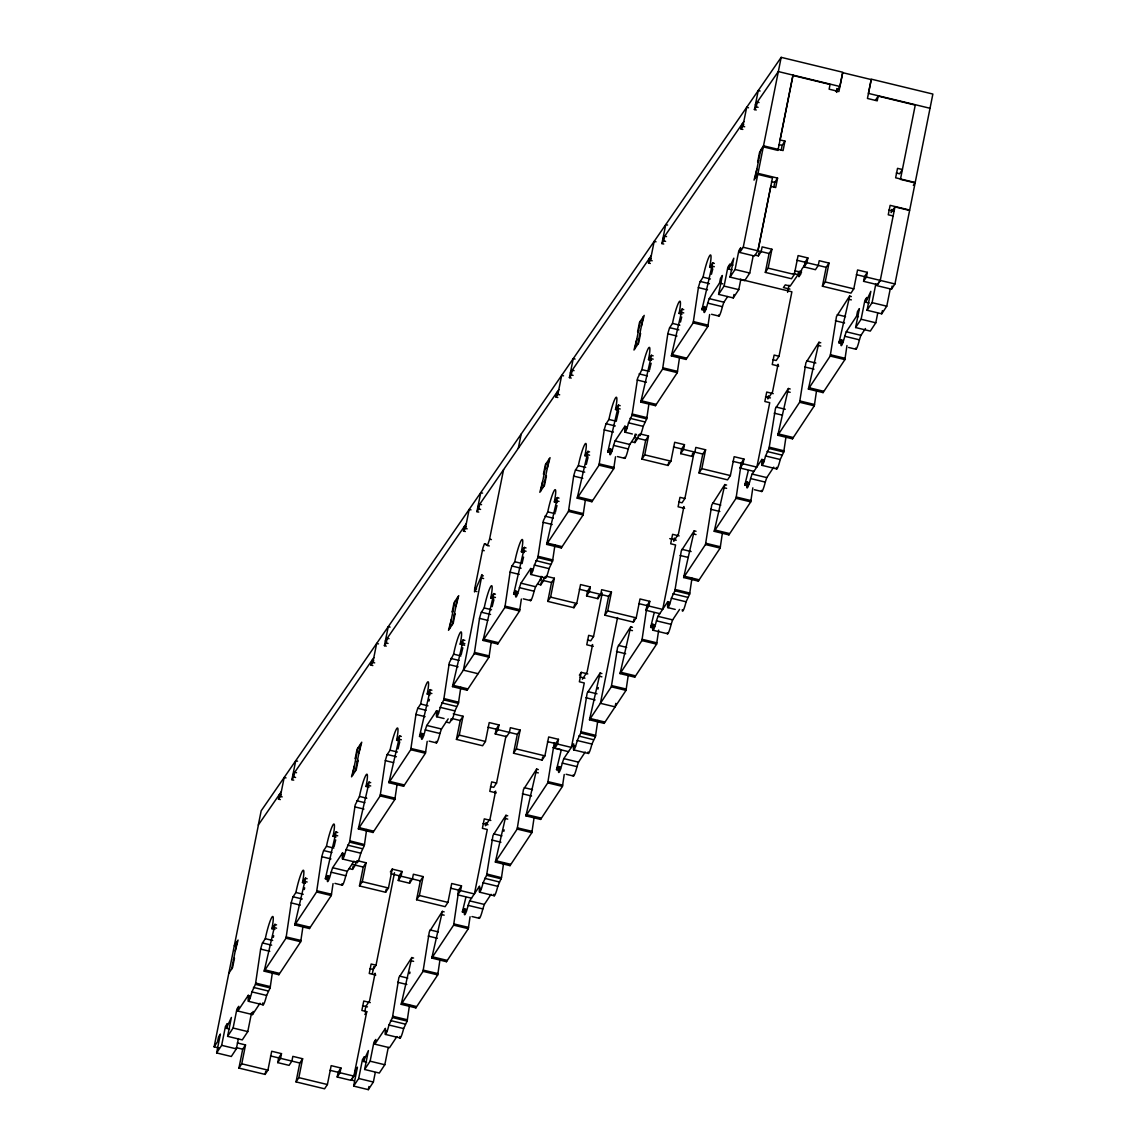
<?xml version="1.0" encoding="UTF-8"?>
<svg xmlns="http://www.w3.org/2000/svg" width="1147" height="1147" viewBox="0 0 1147 1147"><rect width="100%" height="100%" fill="white"/><g stroke="black" fill="none" stroke-linecap="round" stroke-linejoin="round"><path stroke-width="1.5" d="M272.513 971.767L270.133 987.882L255.437 984.37L251.924 991.897A10.151 1.219 -76.4 0 1 248.899 1000.872A10.151 1.219 -76.4 0 1 248.383 997.259L248.311 995.266L237.816 1011.023L252.498 1014.579L259.996 1003.252M368.99 787.186L366.051 786.484A17.75 2.136 -76.4 0 0 366.065 774.928A17.75 2.136 -76.4 0 0 359.455 796.434L355.169 805.008L349.591 842.084L346.079 849.626A10.151 1.219 -76.4 0 1 343.039 858.601A10.151 1.219 -76.4 0 1 342.523 854.988L342.509 852.981L332.573 867.835L331.139 872.207A10.151 1.219 -76.4 0 1 328.099 881.197A10.151 1.219 -76.4 0 1 327.583 877.584L327.555 875.562L325.332 878.774L327.167 879.219M464.607 645.274L460.205 644.213A17.75 2.136 -76.4 0 0 460.205 632.657A17.75 2.136 -76.4 0 0 453.61 654.163L449.309 662.737L443.731 699.871L440.233 707.355A10.151 1.219 -76.4 0 1 437.193 716.33A10.151 1.219 -76.4 0 1 436.677 712.717L436.649 710.71L426.727 725.564L425.279 729.936A10.151 1.219 -76.4 0 1 422.254 738.912A10.151 1.219 -76.4 0 1 421.738 735.299L421.752 733.306L419.487 736.503L422.239 737.163M439.803 960.871L437.724 974.907L415.888 1007.869L401.206 1004.328L411.83 957.501L398.855 977.645L392.46 1017.532L388.962 1025.017A10.151 1.219 -76.4 0 1 385.922 1034.006A10.151 1.219 -76.4 0 1 385.406 1030.393L385.392 1028.372L374.84 1044.171L389.521 1047.713L396.919 1036.544M533.943 818.6L531.864 832.636L510.028 865.641L495.346 862.085L505.985 815.259L492.995 835.417L486.6 875.29L483.102 882.789A10.151 1.219 -76.4 0 1 480.063 891.764A10.151 1.219 -76.4 0 1 479.546 888.151L479.532 886.129L469.596 900.997L468.148 905.37A10.151 1.219 -76.4 0 1 465.123 914.345A10.151 1.219 -76.4 0 1 464.607 910.732L464.578 908.725L462.356 911.922L465.108 912.596M557.284 502.644L554.345 501.942A17.75 2.136 -76.4 0 0 554.359 490.386A17.75 2.136 -76.4 0 0 547.764 511.892L543.463 520.466L537.871 557.585L534.373 565.084A10.151 1.219 -76.4 0 1 531.348 574.059A10.151 1.219 -76.4 0 1 530.832 570.446L530.803 568.425L520.881 583.293L519.433 587.665A10.151 1.219 -76.4 0 1 516.394 596.641A10.151 1.219 -76.4 0 1 515.878 593.028L515.863 591.02L513.641 594.232L516.394 594.892M628.097 676.314L626.018 690.365L604.168 723.37L589.486 719.814L600.125 672.988L587.135 693.146L580.755 733.019L577.242 740.518A10.151 1.219 -76.4 0 1 574.217 749.493A10.151 1.219 -76.4 0 1 573.701 745.88L573.672 743.858L563.75 758.726L562.302 763.099A10.151 1.219 -76.4 0 1 559.263 772.074A10.151 1.219 -76.4 0 1 558.747 768.461L558.675 766.454L556.51 769.651L559.263 770.325M651.439 360.373L648.499 359.656A17.75 2.136 -76.4 0 0 648.499 348.115A17.75 2.136 -76.4 0 0 641.904 369.621L637.617 378.195L632.026 415.314L628.527 422.813A10.151 1.219 -76.4 0 1 625.488 431.788A10.151 1.219 -76.4 0 1 624.972 428.175L624.957 426.154L615.021 441.022L613.573 445.394A10.151 1.219 -76.4 0 1 610.548 454.37A10.151 1.219 -76.4 0 1 610.032 450.757L609.96 448.749L607.781 451.947L610.534 452.621M722.252 534.043L720.158 548.08L698.322 581.099L683.641 577.543L694.279 530.717L681.289 550.861L674.895 590.748L671.396 598.232A10.151 1.219 -76.4 0 1 668.357 607.222A10.151 1.219 -76.4 0 1 667.841 603.609L667.826 601.587L657.891 616.455L656.457 620.828A10.151 1.219 -76.4 0 1 653.417 629.803A10.151 1.219 -76.4 0 1 652.901 626.19L652.93 624.197L650.65 627.38L653.403 628.054M740.833 279.338L738.768 289.632L733.277 297.933L718.596 294.378L722.366 275.495L720.488 278.348L719.542 283.065L709.176 298.75L707.728 303.123A10.151 1.219 -76.4 0 1 704.688 312.099A10.151 1.219 -76.4 0 1 704.172 308.486L704.201 306.493L701.935 309.676L704.688 310.35M816.392 391.772L814.313 405.809L792.462 438.814L777.795 435.272L788.419 388.446L775.429 408.59L769.049 448.477L765.551 455.961A10.151 1.219 -76.4 0 1 762.511 464.951A10.151 1.219 -76.4 0 1 761.995 461.338L761.966 459.316L752.045 474.184L750.597 478.557A10.151 1.219 -76.4 0 1 747.572 487.532A10.151 1.219 -76.4 0 1 747.055 483.919L747.027 481.898L744.804 485.109L747.557 485.783M877.684 313.346L875.792 322.794L870.301 331.096L855.619 327.54L859.39 308.643L857.512 311.482L856.565 316.199L846.199 331.899L844.751 336.272A10.151 1.219 -76.4 0 1 841.712 345.261A10.151 1.219 -76.4 0 1 841.195 341.648L841.124 339.641L838.959 342.838L841.712 343.498M255.466 984.255L260.699 948.655L262.305 943.278L265.315 938.676A17.75 2.136 -76.4 0 1 271.911 917.213A17.75 2.136 -76.4 0 1 271.911 928.712L274.85 929.428M302.779 927.708L300.7 941.744L278.864 974.721L264.183 971.165L286.019 938.189L291.281 902.474L292.886 897.097L295.897 892.495A17.75 2.136 -76.4 0 1 302.493 870.989A17.75 2.136 -76.4 0 1 302.493 882.545L305.417 883.247M333.06 883.62L331.282 895.535L309.432 928.54L294.75 924.984L316.601 891.979L321.863 856.264L323.468 850.888L326.479 846.285A17.75 2.136 -76.4 0 1 333.074 824.779A17.75 2.136 -76.4 0 1 333.074 836.321L335.999 837.038M349.806 840.851L364.474 844.536L366.653 829.525M396.934 785.437L394.84 799.473L373.004 832.478L358.323 828.923L380.159 795.918L385.421 760.203L387.026 754.826L390.052 750.224A17.75 2.136 -76.4 0 1 396.647 728.718A17.75 2.136 -76.4 0 1 396.633 740.259L399.572 740.976M427.2 741.349L425.422 753.264L403.586 786.269L388.905 782.713L410.741 749.708L416.003 713.993L417.623 708.617L420.634 704.014A17.75 2.136 -76.4 0 1 427.229 682.508A17.75 2.136 -76.4 0 1 427.214 694.05L430.154 694.767M399.83 1036.458A10.151 1.219 -76.4 0 0 403.644 1028.572L407.142 1021.088L409.536 1004.915M451.101 718.796A10.151 1.219 -76.4 0 0 454.915 710.911L458.413 703.412L460.807 687.254M401.206 1004.328L423.042 971.351L429.293 931.88L442.412 911.32L431.788 958.06L446.455 961.702L468.306 928.683L470.069 916.768M491.074 643.166L488.995 657.202L467.144 690.207L452.463 686.652L474.313 653.647L479.575 617.932L481.181 612.555L484.192 607.953A17.75 2.136 -76.4 0 1 490.787 586.447A17.75 2.136 -76.4 0 1 490.787 597.988L493.726 598.705M431.788 958.06L453.624 925.142L458.169 894.101M458.485 891.979L458.886 889.427M521.355 599.078L519.577 610.993L497.726 643.997L483.059 640.442L504.895 607.437L510.157 571.722L511.763 566.346L514.774 561.743A17.75 2.136 -76.4 0 1 521.369 540.237A17.75 2.136 -76.4 0 1 521.369 551.779L524.308 552.496M486.83 874L501.483 877.699L503.676 862.687M545.255 576.525A10.151 1.219 -76.4 0 0 549.055 568.64L552.553 561.141L554.947 544.983M495.361 861.999L517.182 829.08L523.433 789.609L536.71 768.949L526.215 814.556L540.911 818.012L540.61 819.417L525.928 815.875L526.186 814.642M585.228 500.895L583.135 514.931L561.299 547.936L546.617 544.381L568.468 511.376L573.715 475.661L575.335 470.284L578.346 465.682A17.75 2.136 -76.4 0 1 584.941 444.176A17.75 2.136 -76.4 0 1 584.927 455.717L587.866 456.434M525.928 815.875L547.764 782.871L554.288 742.611M615.495 456.793L613.731 468.707L599.049 465.166L604.311 429.451L605.917 424.075L608.928 419.458A17.75 2.136 -76.4 0 1 615.523 397.952A17.75 2.136 -76.4 0 1 615.509 409.508L618.448 410.21M540.61 819.417L562.446 786.412L564.224 774.497M588.124 751.959A10.151 1.219 -76.4 0 0 591.924 744.059L595.436 736.575L597.831 720.416M639.395 434.254A10.151 1.219 -76.4 0 0 643.209 426.354L646.707 418.87L649.102 402.712M589.515 719.728L611.337 686.809L617.588 647.324L630.707 626.778L620.068 673.604L634.75 677.146L656.6 644.141L658.679 630.104M679.368 358.624L677.289 372.66L655.453 405.665L640.772 402.11L662.608 369.105L667.869 333.39L669.475 328.013L672.486 323.411A17.75 2.136 -76.4 0 1 679.096 301.905A17.75 2.136 -76.4 0 1 679.081 313.446L682.021 314.163M620.068 673.604L641.919 640.585L647.18 604.87M709.649 314.522L707.871 326.436L686.035 359.441L671.353 355.9L693.189 322.895L698.451 287.18L700.057 281.804L703.068 277.187A17.75 2.136 -76.4 0 1 709.678 255.681A17.75 2.136 -76.4 0 1 709.663 267.237L712.602 267.939M682.279 609.688A10.151 1.219 -76.4 0 0 686.078 601.788L689.576 594.304L691.971 578.131M683.641 577.543L705.477 544.538L711.728 505.053L724.861 484.507L714.223 531.319L728.904 534.875L750.74 501.87L752.833 487.833M714.223 531.319L736.059 498.314L741.32 462.599M776.419 467.403A10.151 1.219 -76.4 0 0 780.232 459.517L783.731 452.033L785.81 437.996M777.795 435.272L799.631 402.267L805.882 362.782L819.001 342.222L808.377 389.048L823.059 392.604L844.895 359.599L846.973 345.562M808.377 389.048L830.213 356.043L836.464 316.572L849.726 295.912L838.959 342.838M286.234 936.97L300.93 940.454M316.816 890.76L331.512 894.244M410.97 748.489L425.652 751.973M458.628 702.193L443.961 698.566M423.257 970.133L437.953 973.617M474.528 652.428L489.224 655.912M453.839 923.923L468.535 927.393M552.782 559.922L538.115 556.295M517.397 827.862L532.093 831.346M547.979 781.652L562.675 785.122M595.651 735.356L580.984 731.729M646.922 417.651L632.255 414.024M611.552 685.591L626.248 689.06M689.806 593.085L675.124 589.458M783.946 450.814L769.279 447.187M364.474 844.536L364.302 845.468M501.483 877.699L497.784 886.33A10.151 1.219 -76.4 0 1 493.97 894.23M264.183 971.165L275.022 924.253L271.911 928.712M294.779 924.898L305.589 878.072L302.493 882.545M325.361 878.688L336.114 831.847L333.074 836.321M358.337 828.851L369.162 782.025L366.051 786.484M388.919 782.627L399.744 735.801L396.633 740.259M419.515 736.331L430.326 689.591L427.214 694.05M452.492 686.566L463.302 639.754L460.205 644.213M483.059 640.442L493.827 593.515L490.787 597.988M513.641 594.232L524.466 547.32L521.369 551.779M546.617 544.381L557.456 497.468L554.345 501.942M613.731 468.707L591.881 501.726L577.199 498.171L588.038 451.258L584.927 455.717M607.781 451.947L618.563 405.034L615.509 409.508M640.772 402.11L651.539 355.183L648.499 359.656M671.353 355.9L682.193 308.987L679.081 313.446M701.935 309.676L712.774 262.778L709.663 267.237M486.342 544.352L484.392 543.979L482.916 547.994L474.672 588.956L474.528 591.938L482.055 574.604L463.388 670.149L478.07 673.705M316.601 891.979L331.282 895.535M380.159 795.918L394.84 799.473M410.741 749.708L425.422 753.264M474.313 653.647L488.995 657.202M407.142 1021.088L392.46 1017.532M504.895 607.437L519.577 610.993M453.624 925.142L468.306 928.683M552.553 561.141L537.871 557.585M568.468 511.376L583.135 514.931M517.182 829.08L531.864 832.636M562.446 786.412L547.764 782.871M611.337 686.809L626.018 690.365M641.919 640.585L656.6 644.141M689.576 594.304L674.895 590.748M783.731 452.033L769.049 448.477M219.02 1048.014L214.131 1046.838L258.448 824.808M231.622 969.043L237.128 941.501M238.404 1038.58L236.339 1048.874L231.307 1056.487L216.625 1052.932L220.396 1034.049L218.518 1036.888L217.572 1041.619L214.131 1046.838M216.625 1052.932L221.658 1045.333L225.443 1026.436L227.321 1023.597L226.375 1028.314L229.644 1029.103M251.566 1012.701L247.781 1031.597L242.289 1039.885L227.608 1036.343L231.393 1017.446L226.375 1028.314M227.608 1036.343L233.099 1028.042L236.884 1009.145L238.762 1006.306L237.816 1011.023M370.28 1002.593L363.757 1001.016L361.864 1010.464L366.753 1011.654L353.878 1076.101L351.054 1080.359L337.189 1077.004L340.014 1072.746L340.96 1068.015L331.168 1065.649L327.397 1084.532L324.572 1088.804L296.026 1081.893L298.851 1077.635L302.622 1058.738L292.843 1056.373L291.897 1061.09L289.073 1065.362L277.717 1062.624L280.542 1058.351L281.488 1053.634L271.71 1051.254L267.925 1070.151L265.1 1074.409L238.934 1068.086L242.705 1049.19L245.53 1044.931L237.372 1042.953M238.934 1068.086L241.759 1063.814L245.53 1044.931M252.498 1014.579L253.129 1011.425M265.1 1074.409L265.731 1071.269M277.717 1062.624L278.664 1057.892L281.488 1053.634M352.473 775.429L357.979 747.887M355.298 771.157L360.803 743.614M296.026 1081.893L299.797 1063.011L302.622 1058.738M349.247 868.609L352.516 869.397L353.147 866.257M355.971 861.985L355.341 865.139L352.516 869.397M471.589 898.216L457.725 894.861L460.549 890.602L461.495 885.871L451.703 883.505L447.932 902.388L445.108 906.66L416.562 899.75L419.386 895.492L423.157 876.595L413.364 874.229L412.433 878.946L409.608 883.219L398.253 880.48L401.077 876.208L402.024 871.491L392.231 869.111L388.46 888.007L385.636 892.266L359.47 885.943L363.241 867.046L366.065 862.788L357.907 860.809M359.47 885.943L362.294 881.67L366.065 862.788M337.189 1077.004L338.136 1072.287L340.96 1068.015M385.636 892.266L386.267 889.126M364.775 1011.711L365.821 1006.464L369.578 1000.786L375.083 973.244L374.151 974.663M372.374 973.66L373.779 966.649M369.951 968.699L373.205 969.487L376.03 965.215L394.511 872.752M375.255 1072.588L373.363 1082.037L368.33 1089.65L353.649 1086.094L357.434 1067.197L355.541 1070.036L354.595 1074.768L351.14 1079.987L354.409 1080.775M353.649 1086.094L358.681 1078.481L362.466 1059.584L364.345 1056.731L363.398 1061.462L366.667 1062.251M398.253 880.48L399.199 875.749L402.024 871.491M449.452 628.886L454.958 601.343M452.276 624.628L457.782 597.071M388.274 1047.426L384.804 1064.746L379.313 1073.047L364.631 1069.491L368.416 1050.595L363.398 1061.462M364.631 1069.491L370.123 1061.19L373.908 1042.293L375.786 1039.454L374.84 1044.171M368.33 1089.65L368.961 1086.496M409.608 883.219L410.239 880.079M416.562 899.75L420.332 880.867L423.157 876.595M489.282 545.943L487.446 545.499L489.454 539.692L503.576 469.639M568.568 751.672L554.704 748.317L557.528 744.059L558.46 739.328L548.682 736.962L544.897 755.859L542.072 760.117L513.526 753.221L516.351 748.948L520.136 730.051L510.343 727.685L509.397 732.417L506.573 736.675L495.232 733.937L498.056 729.664L499.002 724.947L489.21 722.581L485.439 741.464L482.615 745.736L456.434 739.399L460.219 720.517L463.044 716.244L453.251 713.878M456.434 739.399L459.259 735.127L463.044 716.244M457.725 894.861L458.671 890.144L461.495 885.871M540.782 490.887L546.273 463.345M543.606 486.615L549.098 459.072M495.232 733.937L496.178 729.205L499.002 724.947M486.041 822.6L485.41 825.754L490.113 818.643L495.619 791.086L494.687 792.52M490.486 786.555L493.74 787.344L496.565 783.071L505.97 736.044M541.069 576.31L540.366 579.794L551.535 582.504L554.359 578.231L546.201 576.267M537.542 584.067L540.811 584.855L541.441 581.715M544.266 577.443L543.635 580.597L540.811 584.855M513.526 753.221L517.311 734.324L520.136 730.051M659.883 613.674L646.019 610.319L648.844 606.046L649.79 601.329L639.997 598.963L636.227 617.846L633.402 622.118L604.856 615.208L607.681 610.935L611.451 592.053L601.673 589.687L600.727 594.404L597.902 598.677L586.561 595.924L589.386 591.666L590.318 586.934L580.54 584.569L576.755 603.465L573.93 607.724L547.764 601.386L551.535 582.504M547.764 601.386L550.589 597.128L554.359 578.231M542.072 760.117L542.703 756.977M573.93 607.724L574.561 604.584M554.704 748.317L555.635 743.6L558.46 739.328M634.922 348.616L640.427 321.074M586.561 595.924L587.493 591.207L590.318 586.934M637.746 344.344L643.252 316.801M587.78 673.92L581.257 672.343L579.364 681.777L584.267 682.967L571.392 747.414L557.528 744.059M597.902 598.677L598.533 595.522M587.45 640.012L590.719 640.8L593.544 636.528L602.247 592.985M635.223 434.039L634.52 437.523L645.689 440.233L648.514 435.96L640.356 433.996M631.696 441.796L634.951 442.584L635.581 439.444M638.406 435.172L637.775 438.312L634.951 442.584M604.856 615.208L608.627 596.325L611.451 592.053M754.038 471.403L740.173 468.048L742.998 463.775L743.944 459.058L734.152 456.692L730.381 475.575L727.556 479.847L699.01 472.937L701.835 468.664L705.606 449.782L695.813 447.416L694.867 452.133L692.042 456.406L680.701 453.653L683.526 449.395L684.472 444.663L674.68 442.298L670.909 461.18L668.084 465.453L641.919 459.115L645.689 440.233M641.919 459.115L644.743 454.857L648.514 435.96M617.545 617.559L600.411 703.312L615.093 706.867L615.796 703.369M633.402 622.118L634.033 618.964M668.084 465.453L668.715 462.313M646.019 610.319L646.965 605.602L649.79 601.329M680.701 453.653L681.648 448.936L684.472 444.663M718.596 294.378L724.087 286.09L727.858 267.194L729.75 264.355L733.005 265.143M674.336 538.058L673.705 541.212L678.422 534.086L683.927 506.544L682.981 507.963M732.073 269.86L728.804 269.072L729.75 264.355M692.042 456.406L692.673 453.251M678.78 501.999L682.049 502.787L684.874 498.529L693.921 453.237M753.192 255.867L749.751 273.043L744.718 280.642L730.037 277.101L733.808 258.204L728.804 269.072M730.037 277.101L735.069 269.488L738.854 250.605L740.733 247.752L739.786 252.469L754.468 256.025L757.923 250.806L770.798 186.359L775.687 187.549L777.58 178.1L758.009 173.369L755.185 177.642L760.69 150.085L763.515 145.827L783.086 150.558L784.964 141.11L780.075 139.934L792.95 75.487L830.07 84.462L829.123 89.179L838.901 91.559L842.687 72.662L871.233 79.573L867.447 98.456L877.24 100.836L878.186 96.104L915.292 105.094M739.786 252.469L743.242 247.265L757.78 174.387L772.461 177.943L757.923 250.806M758.009 173.369L781.179 57.35L842.758 72.247L839.876 86.484L836.278 91.688L836.923 88.534M733.277 297.933L733.965 294.507M699.01 472.937L702.781 454.054L705.606 449.782M792.993 75.114L777.967 150.415L763.285 146.859L759.515 152.551L757.637 161.985L758.568 160.566M755.099 255.078L758.353 255.867L758.984 252.727M773.809 187.09L774.755 182.373L777.58 178.1M781.207 150.099L782.139 145.382L784.964 141.11M880.265 280.413L876.81 285.632L891.491 289.187L894.947 283.969L909.614 210.446L894.947 206.89L880.265 280.413L877.441 284.685L863.576 281.33L866.401 277.058L867.333 272.341L857.555 269.975L853.784 288.858L850.959 293.13L822.413 286.22L825.238 281.947L829.009 263.064L819.216 260.699L818.27 265.416L815.445 269.688L804.104 266.936L806.929 262.677L807.875 257.946L798.083 255.58L794.312 274.463L791.487 278.735L765.321 272.398L769.092 253.516L771.917 249.243L762.124 246.877L761.178 251.594L758.353 255.867M765.321 272.398L768.146 268.14L771.917 249.243M740.173 468.048L741.12 463.331L743.944 459.058M768.49 395.787L767.859 398.927L772.562 391.815L778.067 364.273L777.121 365.692M772.935 359.728L776.189 360.516L779.014 356.258L791.889 291.811L740.202 279.295M836.765 92.391L837.453 88.95M804.104 266.936L805.051 262.219L807.875 257.946M822.413 286.22L826.184 267.337L829.009 263.064M863.576 281.33L864.508 276.613L867.333 272.341M855.619 327.54L861.11 319.239L864.895 300.342L866.774 297.503L865.827 302.22L869.096 303.009M890.244 288.872L886.774 306.192L881.742 313.805L867.06 310.249L870.831 291.352L865.827 302.22M867.06 310.249L872.093 302.65L875.878 283.739M891.807 209.442L891.176 212.582L894.947 206.89M915.335 104.721L900.438 179.362L915.12 182.918M881.742 313.805L882.373 310.651M891.491 289.187L892.122 286.033M930.016 108.277L868.422 93.394L871.304 79.157L932.869 94.054L909.7 210.073L890.129 205.342L888.251 214.79L893.14 215.966M280.327 799.574L278.492 799.129L279.452 794.384L281.287 794.828M278.492 799.129L280.341 796.448L284.184 777.465L286.019 777.91M293.732 780.146L291.897 779.702L295.74 760.719L297.575 761.164M291.897 779.702L293.747 777.021L294.707 772.275L296.543 772.72M278.864 974.721L279.165 973.301L264.484 969.76M309.432 928.54L309.747 927.134L295.066 923.579M372.832 665.547L370.997 665.102L371.958 660.357L373.793 660.801M370.997 665.102L372.847 662.421L376.675 643.438L378.51 643.883M386.238 646.119L384.403 645.675L388.245 626.692L390.08 627.137M384.403 645.675L386.252 642.994L387.213 638.248L389.048 638.693M373.004 832.478L373.305 831.073L358.624 827.517M403.586 786.269L403.887 784.849L389.22 781.308M465.324 531.52L463.488 531.075L464.449 526.33L466.284 526.774M463.488 531.075L465.338 528.394L469.18 509.411L471.016 509.856M478.743 512.092L476.908 511.648L480.751 492.665L482.586 493.11M476.908 511.648L478.758 508.967L479.718 504.221L481.554 504.666M467.144 690.207L467.46 688.802L452.778 685.246M518.301 448.305L521.182 434.068M415.888 1007.869L416.189 1006.464L401.507 1002.908M497.726 643.997L498.042 642.578L483.36 639.037M557.829 397.493L555.994 397.048L556.955 392.303M555.994 397.048L557.843 394.367L561.686 375.384L563.521 375.829M446.455 961.702L446.771 960.283L432.089 956.727M571.235 378.066L569.399 377.621L573.242 358.624L575.077 359.068M462.356 911.922L465.868 897.398M569.399 377.621L571.263 374.94L572.21 370.194L574.045 370.639M561.299 547.936L561.614 546.531L546.933 542.975M510.028 865.641L510.329 864.221L495.647 860.68M591.881 501.726L592.196 500.307L577.514 496.751M650.335 263.466L648.499 263.021L649.46 258.276L651.295 258.72M648.499 263.021L650.349 260.34L654.191 241.357L656.027 241.802M663.74 244.024L661.905 243.58L665.747 224.597L667.583 225.041M556.51 769.651L561.299 749.866M661.905 243.58L663.755 240.899L664.715 236.153L666.55 236.597M655.453 405.665L655.754 404.246L641.073 400.704M604.168 723.37L604.483 721.95L589.802 718.409M686.035 359.441L686.336 358.036L671.655 354.48M742.84 129.425L741.005 128.994L741.966 124.234L743.801 124.679M741.005 128.994L742.855 126.313L746.683 107.316L748.518 107.761M634.75 677.146L635.065 675.741L620.384 672.185M756.246 109.997L754.411 109.553L758.253 90.57L760.088 91.014M650.65 627.38L654.163 612.842M754.411 109.553L756.26 106.872L757.221 102.126L759.056 102.57M698.322 581.099L698.623 579.679L683.942 576.124M728.904 534.875L729.205 533.47L714.538 529.914M744.804 485.109L748.317 470.571M787.602 292.313L789.05 285.187M789.953 289.144L783.43 287.567L785.279 284.886L790.183 286.062L798.04 274.678L798.67 271.509M800.133 270.807L798.929 276.742L800.778 274.061L801.739 269.316L805.811 263.423M792.462 438.814L792.778 437.408L778.096 433.853M823.059 392.604L823.36 391.199L808.678 387.643M419.773 735.184L422.555 735.757M513.928 592.899L516.695 593.486M608.068 450.628L610.849 451.215M262.821 1002.908A10.151 1.219 -76.4 0 0 263.882 1003.897A10.151 1.219 -76.4 0 0 266.606 995.453L270.119 987.925M342.007 883.663A10.151 1.219 -76.4 0 0 345.806 875.763L347.254 871.39L354.022 861.168M356.975 860.637A10.151 1.219 -76.4 0 0 358.022 861.626A10.151 1.219 -76.4 0 0 360.76 853.182L364.259 845.683L349.577 842.142M436.161 741.378A10.151 1.219 -76.4 0 0 439.961 733.492L441.409 729.119L448.176 718.882M530.301 599.494A10.151 1.219 -76.4 0 0 534.115 591.221L535.563 586.848L542.316 576.611M479.016 917.199A10.151 1.219 -76.4 0 0 482.83 908.926L484.278 904.553L491.045 894.316M624.441 457.223A10.151 1.219 -76.4 0 0 628.255 448.95L629.703 444.577L636.47 434.34M573.17 774.928A10.151 1.219 -76.4 0 0 576.984 766.655L578.432 762.282L585.199 752.045M718.596 314.952A10.151 1.219 -76.4 0 0 722.409 306.679L723.771 302.45L727.671 296.528M667.325 632.657A10.151 1.219 -76.4 0 0 671.138 624.369L672.572 619.997L679.583 609.415M761.465 490.386A10.151 1.219 -76.4 0 0 765.278 482.098L766.726 477.726L773.723 467.144M855.619 348.115A10.151 1.219 -76.4 0 0 859.433 339.827L860.795 335.598L865.455 328.529M550.503 564.267L535.893 560.596M499.232 881.957L484.622 878.301M593.372 739.686L578.762 736.016M356.1 757.335L355.154 758.755L357.032 749.306L361.749 742.195L358.925 753.063M453.065 610.792L452.119 612.211L454.011 602.763L458.714 595.651L455.889 606.519M544.395 472.779L543.449 474.213L545.341 464.764L550.044 457.653L547.219 468.521M638.535 330.508L637.603 331.927L639.481 322.493L644.198 315.382L641.359 326.25M234.303 945.773L238.074 940.067L235.25 950.935M354.366 765.981L351.541 776.849L356.244 769.737L358.136 760.303L357.19 761.723M451.33 619.452L448.506 630.32L453.223 623.194L455.101 613.76L454.155 615.179M542.66 481.439L539.836 492.307L544.538 485.195L546.431 475.747L545.485 477.166M636.814 339.168L633.976 350.036L638.693 342.924L640.571 333.476L639.639 334.895M233.515 959.595L234.461 958.175L232.569 967.609L228.798 973.316M756.848 169.226L754.009 180.093L757.78 174.387M577.199 498.171L599.049 465.166M452.305 718.596L449.481 722.868L446.226 722.08M875.362 100.377L878.186 96.104M390.353 871.964L392.231 869.111M591.651 645.976L592.598 644.557L587.092 672.099L582.389 679.21M579.378 675.182L581.257 672.343M364.875 1014.493L366.753 1011.654M913.327 185.384L915.206 182.531L895.635 177.799L897.528 168.351L902.417 169.541L899.592 173.799L896.337 173.011M781.179 57.35L261.186 810.786L258.304 825.023L281.302 791.702M292.858 774.956L373.807 657.675M385.363 640.929L466.299 523.649M477.869 506.902L558.804 389.622M570.36 372.861L651.31 255.595M662.866 238.834L743.801 121.553M755.371 104.807L778.311 71.558L839.876 86.484M703.914 306.679L705.749 307.124M746.797 482.113L748.633 482.557M712.488 262.964L714.323 263.409M681.906 309.174L683.741 309.618M274.735 924.453L276.57 924.898M848.579 347.455L855.92 349.233M776.72 468.922L762.038 465.367M754.439 489.726L761.78 491.504M667.626 633.775L652.944 630.219M588.425 753.464L573.744 749.909M566.131 774.268L573.471 776.046M494.271 895.735L479.589 892.18M471.99 916.553L479.331 918.317M756.26 106.872L758.095 107.316M742.855 126.313L744.69 126.758M778.885 144.594L782.139 145.382M771.487 181.584L774.755 182.373M888.939 210.001L893.828 211.191M743.242 247.265L769.092 253.516M796.893 260.24L805.051 262.219M806.929 262.677L826.184 267.337M856.365 274.635L864.508 276.613M866.401 277.058L894.947 283.969M795 270.807L801.524 272.384M663.755 240.899L665.59 241.343M793.151 273.488L798.04 274.678M768.146 268.14L794.312 274.463M825.238 281.947L853.784 288.858M849.511 296.127L851.346 296.571M735.069 269.488L749.751 273.043M872.093 302.65L886.774 306.192M712.488 266.262L714.323 266.706M849.511 299.424L851.346 299.869M650.349 260.34L652.184 260.785M703.068 277.187L710.409 278.965M719.542 283.065L722.811 283.854M856.565 316.199L858.4 316.644M724.087 286.09L738.768 289.632M861.11 319.239L875.792 322.794M700.244 281.459L709.42 283.682M837.267 314.622L845.525 316.615M698.365 287.61L707.541 289.818M835.389 320.759L844.565 322.981M709.247 298.636L723.929 302.191M846.271 331.784L860.953 335.34M707.728 303.123L722.409 306.679M844.751 336.272L859.433 339.827M840.937 339.842L842.773 340.286M704.172 308.486L706.007 308.93M841.195 341.648L843.031 342.093M702.236 308.271L704.989 308.93M839.26 341.433L841.095 341.878M711.556 314.292L718.897 316.07M818.929 342.336L820.765 342.781M681.906 312.471L683.741 312.916M818.929 345.634L820.765 346.079M693.419 321.59L708.1 325.146M830.442 354.753L845.124 358.308M693.189 322.895L707.871 326.436M830.213 356.043L844.895 359.599M672.486 323.411L679.827 325.189M669.662 327.669L678.838 329.892M806.685 360.832L815.861 363.054M779.014 356.258L774.125 355.068L772.232 364.517L778.756 366.094M667.783 333.82L676.959 336.042M804.807 366.983L813.983 369.191M651.324 355.398L653.159 355.842M788.347 388.546L790.183 388.991M651.324 358.696L653.159 359.14M788.347 391.844L790.183 392.288M773.25 393.636L766.726 392.059L764.848 401.507L769.737 402.683L756.862 467.13L742.998 463.775M662.837 367.814L677.519 371.37M799.86 400.963L814.542 404.518M662.608 369.105L677.289 372.66M799.631 402.267L814.313 405.809M765.536 396.719L770.426 397.909M641.904 369.621L649.245 371.399M639.08 373.893L647.338 375.886M776.103 407.042L785.279 409.264M637.202 380.03L646.378 382.252M774.225 413.192L782.483 415.185M571.263 374.94L573.084 375.384M618.333 405.235L620.169 405.68M618.333 408.533L620.169 408.977M557.843 394.367L559.679 394.812M632.026 415.314L646.707 418.87M630.047 418.325L644.729 421.867M767.056 451.474L781.738 455.029M628.527 422.813L643.209 426.354M765.551 455.961L780.232 459.517M608.928 419.458L616.269 421.236A17.75 2.136 -76.4 0 1 618.606 411.386M624.714 426.369L626.549 426.813M761.737 459.531L763.572 459.961M624.972 428.175L626.807 428.62M761.995 461.338L763.83 461.768M606.103 423.73L615.279 425.953M625.015 432.204L632.355 433.982M604.211 429.881L613.387 432.104M673.49 446.957L681.648 448.936M683.526 449.395L702.781 454.054M732.962 461.352L741.12 463.331M615.093 440.907L629.775 444.463M752.117 474.055L766.798 477.611M613.573 445.394L628.255 448.95M750.597 478.557L765.278 482.098M644.743 454.857L670.909 461.18M701.835 468.664L730.381 475.575M609.774 448.95L611.609 449.395M610.032 450.757L611.867 451.201M747.055 483.919L748.891 484.364M745.12 483.704L746.955 484.149M617.416 456.563L624.757 458.341M587.751 451.459L589.587 451.889M724.775 484.608L726.61 485.052M587.751 454.757L589.587 455.201M724.775 487.905L726.61 488.35M599.279 463.875L613.96 467.417M736.302 497.024L750.97 500.579M736.059 498.314L750.74 501.87M578.346 465.682L585.687 467.46M575.522 469.955L584.698 472.163M712.545 503.103L720.803 505.11M684.874 498.529L679.97 497.339L678.092 506.788L684.616 508.365M573.629 476.091L582.805 478.313M710.653 509.254L719.829 511.476M557.17 497.669L559.005 498.113M694.193 530.832L696.028 531.262M557.17 500.967L559.005 501.411M694.193 534.129L696.028 534.574M679.11 535.907L672.586 534.33L670.694 543.778L675.583 544.954L662.708 609.401L648.844 606.046M568.697 510.085L583.379 513.641M705.706 543.248L720.388 546.789M705.477 544.538L720.158 548.08M669.762 538.603L676.286 540.18M547.764 511.892L555.105 513.67M544.94 516.164L553.198 518.157M681.963 549.327L691.125 551.535M543.047 522.301L552.223 524.523M680.071 555.463L688.329 557.456M478.758 508.967L480.593 509.411M465.338 528.394L467.173 528.839M489.568 539.147L491.403 539.592M524.193 547.506L526.029 547.951M524.193 550.804L526.029 551.248M672.916 593.745L687.598 597.3M482.4 550.259L484.235 550.703M534.373 565.084L549.055 568.64M671.396 598.232L686.078 601.788M514.774 561.743L522.114 563.507A17.75 2.136 -76.4 0 1 523.562 557.084M530.574 568.64L532.409 569.084M667.583 601.802L669.418 602.247M511.949 566.001L521.125 568.224M530.832 570.446L532.667 570.891M667.841 603.609L669.676 604.053M530.875 574.475L545.556 578.031M667.898 607.638L675.225 609.415M510.071 572.152L519.247 574.375M579.335 589.228L587.493 591.207M589.386 591.666L608.627 596.325M638.807 603.623L646.965 605.602M520.953 583.178L535.62 586.734M657.962 616.34L672.644 619.882M481.482 575.407L483.317 575.851M481.783 578.102L483.618 578.547M519.433 587.665L534.115 591.221M656.457 620.828L671.138 624.369M550.589 597.128L576.755 603.465M607.681 610.935L636.227 617.846M515.62 591.221L517.455 591.666M652.643 624.384L654.478 624.828M515.878 593.028L517.713 593.472M652.901 626.19L654.736 626.635M650.966 625.975L652.801 626.42M523.261 598.834L530.602 600.612M474.772 588.44L476.607 588.884M493.611 593.73L495.447 594.175M630.635 626.879L632.47 627.323M475.073 591.121L476.908 591.565M493.611 597.028L495.447 597.472M630.621 630.176L632.456 630.621M505.124 606.146L519.806 609.688M642.148 639.295L656.83 642.85M484.192 607.953L491.533 609.731M593.544 636.528L588.655 635.352L586.762 644.786L593.286 646.363M481.367 612.226L490.543 614.434M618.391 645.374L626.649 647.381M479.489 618.362L487.747 620.369M616.498 651.525L625.674 653.747M463.03 639.94L464.865 640.384M600.053 673.103L601.888 673.547M463.03 643.238L464.865 643.682M600.039 676.4L601.874 676.845M580.067 677.002L584.956 678.178M453.61 654.163L460.951 655.941M450.785 658.435L459.044 660.428M587.809 691.598L596.985 693.806M386.252 642.994L388.087 643.438M448.907 664.586L458.083 666.794M585.916 697.734L595.092 699.957M372.847 662.421L374.682 662.866M430.039 689.777L431.874 690.222M430.039 693.075L431.874 693.519M443.731 699.871L458.413 703.412M580.755 733.019L595.436 736.575M441.738 702.867L456.42 706.423M440.233 707.355L454.915 710.911M577.242 740.518L591.924 744.059M420.634 704.014L427.974 705.792M436.419 710.911L438.254 711.355M436.677 712.717L438.512 713.162M573.701 745.88L575.536 746.324M417.809 708.273L426.067 710.28M452.061 718.538L460.219 720.517M488.02 727.241L496.178 729.205M498.056 729.664L517.311 734.324M547.477 741.622L555.635 743.6M436.72 716.746L444.061 718.524M415.917 714.423L425.093 716.646M552.94 747.586L555.693 748.245M556.61 748.475L560.281 749.349M426.799 725.449L441.48 729.005M563.822 758.611L578.504 762.153M459.259 735.127L485.439 741.464M516.351 748.948L544.897 755.859M425.279 729.936L439.961 733.492M562.302 763.099L576.984 766.655M421.465 733.492L423.3 733.937M558.489 766.655L560.324 767.099M421.738 735.299L423.573 735.743M558.747 768.461L560.582 768.906M556.811 768.246L559.564 768.906M429.121 741.12L436.462 742.883M399.457 736.001L401.292 736.446M536.481 769.15L538.316 769.594M399.457 739.299L401.292 739.743M536.481 772.447L538.316 772.892M390.052 750.224L397.392 752.002M387.227 754.497L396.403 756.719M524.236 787.645L532.495 789.652M496.565 783.071L491.676 781.881L489.783 791.33L496.307 792.907M385.335 760.633L393.593 762.64M522.358 793.796L531.534 796.018M368.875 782.211L370.71 782.655M505.899 815.374L507.734 815.818M368.875 785.509L370.71 785.953M505.899 818.671L507.734 819.116M490.816 820.449L484.278 818.872L482.4 828.32L487.289 829.51L474.414 893.957L460.549 890.602M380.388 794.627L395.07 798.183M293.747 777.021L295.582 777.465M483.088 823.546L487.991 824.722M359.455 796.434L366.796 798.212M356.631 800.706L364.889 802.699M493.654 833.869L501.913 835.862M354.753 806.857L363.929 809.079M491.776 840.005L500.952 842.228M280.341 796.448L282.176 796.893M335.899 832.062L337.734 832.493M335.885 835.36L337.72 835.805M486.6 875.29L501.282 878.846M347.598 845.138L362.28 848.694M346.079 849.626L360.76 853.182M483.102 882.789L497.784 886.33M326.479 846.285L333.82 848.063M342.265 853.182L344.1 853.626M342.523 854.988L344.358 855.433M479.546 888.151L481.382 888.595M323.655 850.558L331.913 852.551M342.566 859.031L357.247 862.573M321.777 856.694L330.938 858.917M458.786 889.857L459.703 890.072M352.072 864.351L363.241 867.046M391.041 873.785L399.199 875.749M401.077 876.208L420.332 880.867M450.513 888.165L458.671 890.144M332.644 867.72L347.326 871.276M469.668 900.882L484.349 904.438M331.139 872.207L345.806 875.763M468.148 905.37L482.83 908.926M362.294 881.67L388.46 888.007M419.386 895.492L447.932 902.388M327.325 875.778L329.16 876.222M464.349 908.926L466.184 909.37M327.583 877.584L329.418 878.029M464.607 910.732L466.442 911.177M325.648 877.355L328.4 878.029M462.671 910.517L465.424 911.191M334.967 883.391L342.308 885.169M305.317 878.272L307.152 878.717M442.326 911.435L444.161 911.865M305.303 881.57L307.138 882.014M442.326 914.733L444.161 915.177M295.897 892.495L303.238 894.273M293.073 896.768L302.249 898.99M430.096 929.93L438.355 931.923M291.18 902.904L300.356 905.126M428.204 936.067L437.38 938.289M411.759 957.602L413.594 958.046M274.735 927.751L276.57 928.195M411.759 960.899L413.594 961.344M286.019 938.189L300.7 941.744M423.042 971.351L437.724 974.907M376.03 965.215L371.141 964.025L369.248 973.473L375.786 975.05M265.315 938.676L272.656 940.454M262.491 942.949L271.667 945.171M399.514 976.097L407.773 978.104M260.613 949.085L269.789 951.307M397.636 982.248L406.812 984.47M362.552 1005.675L367.456 1006.865M255.666 983.079L270.348 986.635M392.69 1016.242L407.371 1019.798M253.444 987.409L268.126 990.965M390.482 1020.529L405.149 1024.085M251.924 991.897L266.606 995.453M388.962 1025.017L403.644 1028.572M248.125 995.453L249.96 995.897M248.383 997.259L250.218 997.704M385.406 1030.393L387.242 1030.823M248.426 1001.302L263.107 1004.844M385.449 1034.422L400.131 1037.978M233.099 1028.042L247.781 1031.597M370.123 1061.19L384.804 1064.746M236.182 1047.612L242.705 1049.19M270.506 1055.928L278.664 1057.892M280.542 1058.351L299.797 1063.011M329.978 1070.309L338.136 1072.287M340.014 1072.746L353.878 1076.101M221.658 1045.333L236.339 1048.874M358.681 1078.481L373.363 1082.037M241.759 1063.814L267.925 1070.151M298.851 1077.635L327.397 1084.532M484.507 543.907L487.446 545.499M492.192 606.634A17.75 2.136 -76.4 0 1 493.884 599.867M555.406 512.164A17.75 2.136 -76.4 0 1 556.983 505.526M586.332 464.363A17.75 2.136 -76.4 0 1 588.024 457.596M649.56 369.893A17.75 2.136 -76.4 0 1 651.138 363.255M680.486 322.092A17.75 2.136 -76.4 0 1 681.719 317.031M711.455 274.233A17.75 2.136 -76.4 0 1 712.76 269.115M461.266 654.435A17.75 2.136 -76.4 0 1 462.843 647.797M429.007 701.046A17.75 2.136 -76.4 0 1 429.408 699.355M398.038 748.905A17.75 2.136 -76.4 0 1 399.73 742.152M334.135 846.558A17.75 2.136 -76.4 0 1 335.698 839.905M304.27 889.527A17.75 2.136 -76.4 0 1 304.686 887.835M273.316 937.357A17.75 2.136 -76.4 0 1 273.703 935.723M409.68 973.617A17.75 2.136 -76.4 0 1 409.995 972.111M503.82 831.374A17.75 2.136 -76.4 0 1 504.135 829.869M597.974 689.103A17.75 2.136 -76.4 0 1 598.29 687.598"/></g></svg>
